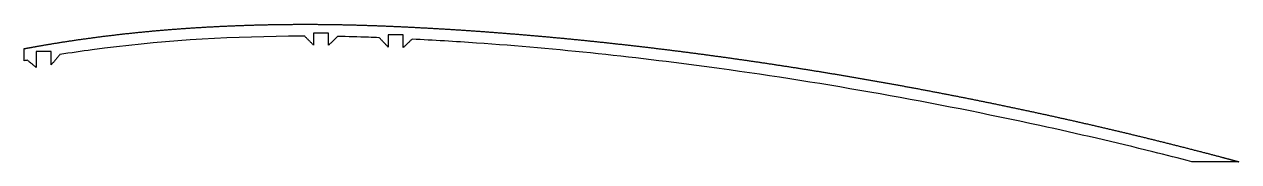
# Model space of a CAD drawing. Header units: millimetres. Extents: x 86 to 493, y 4 to 50.
import ezdxf

# ---------------------------------------------------------------- set-up
doc = ezdxf.new("R2010")
doc.units = ezdxf.units.MM

msp = doc.modelspace()

# ---------------------------------------------------------------- linework, layer by layer
for p, q in [((188, 47.23), (183, 47.23)), ((183, 47.23), (183, 43.22)), ((188, 43.18), (188, 47.23)), ((213, 46.73), (208, 46.73)), ((208, 46.73), (208, 42.61)), ((213, 42.39), (213, 46.73)), ((86, 37.99), (86, 42.06)), ((95, 41.08), (90, 41.08)), ((90, 41.08), (90, 35.73)), ((95, 36.6), (95, 41.08)), ((493.13, 4.16), (477.45, 4.16))]:
    msp.add_line(p, q)
for points, degree, knots in [([(86, 42.06), (86.66, 42.18), (88.36, 42.5), (91.12, 43), (94.92, 43.66), (99.78, 44.43), (105.03, 45.21), (110.29, 45.93), (115.56, 46.58), (120.83, 47.18), (126.1, 47.72), (131.38, 48.2), (136.66, 48.63), (141.94, 49), (147.23, 49.33), (152.51, 49.6), (157.8, 49.82), (163.09, 50), (168.38, 50.13), (173.67, 50.2), (178.96, 50.24), (184.25, 50.22), (189.52, 50.17), (194.82, 50.06), (200.06, 49.92), (205.38, 49.73), (210.51, 49.51), (215.75, 49.27), (220.94, 48.99), (226.14, 48.7), (231.33, 48.38), (236.52, 48.03), (241.71, 47.66), (246.9, 47.26), (252.09, 46.84), (257.28, 46.4), (262.46, 45.93), (267.64, 45.45), (272.83, 44.94), (278, 44.4), (283.18, 43.85), (288.35, 43.27), (293.53, 42.68), (298.7, 42.06), (303.87, 41.42), (309.03, 40.76), (314.19, 40.08), (319.35, 39.38), (324.51, 38.66), (329.67, 37.92), (334.82, 37.16), (339.97, 36.38), (345.12, 35.58), (350.27, 34.77), (355.41, 33.93), (360.55, 33.07), (365.69, 32.2), (370.82, 31.3), (375.95, 30.39), (381.08, 29.46), (386.21, 28.51), (391.33, 27.54), (396.45, 26.55), (401.56, 25.55), (406.68, 24.52), (411.79, 23.48), (416.89, 22.41), (422, 21.33), (427.09, 20.23), (432.19, 19.11), (437.28, 17.98), (442.37, 16.82), (447.46, 15.64), (452.54, 14.45), (457.62, 13.23), (462.69, 12), (467.77, 10.74), (472.81, 9.48), (477.93, 8.17), (482.85, 6.88), (487.17, 5.78), (489.92, 5), (492.03, 4.45), (493.11, 4.16), (493.13, 4.16)], 5, [-0.9084135, -0.9084135, -0.9084135, -0.9084135, -0.9084135, -0.9084135, -0.9052081, -0.9001219, -0.8950374, -0.8899544, -0.8848727, -0.8797922, -0.8747128, -0.8696344, -0.8645568, -0.8594801, -0.8544041, -0.8493289, -0.8442542, -0.8391801, -0.8341066, -0.8290335, -0.8239608, -0.8188885, -0.8138166, -0.808745, -0.8036737, -0.7986138, -0.7935619, -0.788518, -0.783482, -0.778454, -0.7734226, -0.7683911, -0.7633595, -0.7583278, -0.753296, -0.7482641, -0.7432321, -0.7381999, -0.7331676, -0.7281353, -0.7231027, -0.7180701, -0.7130373, -0.7080044, -0.7029714, -0.6979383, -0.692905, -0.6878715, -0.682838, -0.6778043, -0.6727704, -0.6677364, -0.6627023, -0.657668, -0.6526335, -0.6475988, -0.642564, -0.637529, -0.6324938, -0.6274585, -0.6224229, -0.6173871, -0.6123511, -0.6073148, -0.6022783, -0.5972416, -0.5922046, -0.5871674, -0.5821298, -0.577092, -0.5720538, -0.5670154, -0.5619766, -0.5569374, -0.5518979, -0.546858, -0.5418177, -0.5367769, -0.5317358, -0.5266941, -0.521652, -0.5166094, -0.5115663, -0.5114932, -0.5114932, -0.5114932, -0.5114932, -0.5114932, -0.5114932]), ([(180, 46.23), (178.18, 46.23), (176.36, 46.22), (174.54, 46.2), (152.54, 46), (130.55, 44.61), (108.75, 41.67), (105.15, 41.19), (101.55, 40.66), (97.96, 40.08)], 3, [-0.1821117, -0.1821117, -0.1821117, -0.1821117, -0.17683859, -0.17683859, -0.17683859, -0.11312219, -0.11312219, -0.11312219, -0.1025857, -0.1025857, -0.1025857, -0.1025857]), ([(205, 45.73), (203.79, 45.78), (202.58, 45.82), (201.37, 45.86), (197.91, 45.98), (194.45, 46.07), (191, 46.13)], 3, [-0.20625139, -0.20625139, -0.20625139, -0.20625139, -0.20274521, -0.20274521, -0.20274521, -0.1927311, -0.1927311, -0.1927311, -0.1927311]), ([(477.45, 4.16), (473.1, 5.28), (468.72, 6.39), (464.35, 7.47), (451.75, 10.58), (439.11, 13.52), (426.44, 16.28), (390.87, 24.03), (355.01, 30.43), (318.98, 35.39), (291.95, 39.11), (264.83, 42.02), (237.64, 43.94), (230.43, 44.44), (223.22, 44.88), (216, 45.24)], 3, [-0.4738657, -0.4738657, -0.4738657, -0.4738657, -0.4607854, -0.4607854, -0.4607854, -0.4231056, -0.4231056, -0.4231056, -0.3173292, -0.3173292, -0.3173292, -0.2379969, -0.2379969, -0.2379969, -0.2169506, -0.2169506, -0.2169506, -0.2169506])]:
    msp.add_open_spline(points, degree=degree, knots=knots)
for points, degree in [([(183, 43.22), (180, 46.23)], 1), ([(191, 46.13), (188, 43.18)], 1), ([(208, 42.61), (205, 45.73)], 1), ([(216, 45.24), (213, 42.39)], 1), ([(87.05, 38.19), (86.7, 38.12), (86.35, 38.06), (86, 37.99)], 3), ([(90, 35.73), (87.05, 38.19)], 1), ([(97.96, 40.08), (95, 36.6)], 1)]:
    msp.add_open_spline(points, degree=degree)

doc.saveas('drawing.dxf')
